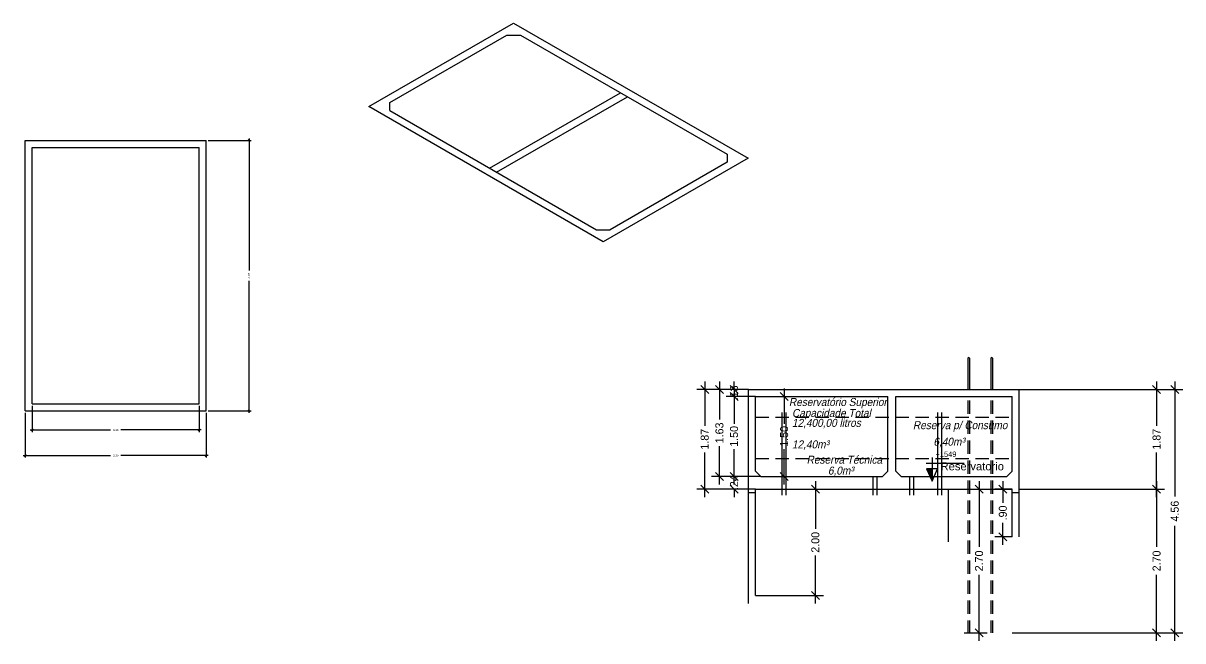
# Model space of a CAD drawing. Header units: inches. Extents: x -21 to 129, y -108 to 34.
# Drawn here: x 106.33 to 128.05, y -46.51 to -34.93 of the extents above; entities that cross this region are included whole.
import ezdxf
from ezdxf.enums import TextEntityAlignment as Align

# ---------------------------------------------------------------- set-up
doc = ezdxf.new("R2010")
doc.units = ezdxf.units.IN
doc.header["$MEASUREMENT"] = 0
doc.linetypes.add('HIDDEN', pattern=[0.375, 0.25, -0.125])
for name, color, linetype in [('cota', 1, 'Continuous'), ('Cotas', 1, 'Continuous'), ('LINVISTA', 4, 'Continuous'), ('LYT', 7, 'Continuous'), ('nivel', 4, 'Continuous'), ('parede', 2, 'Continuous'), ('projecao', 4, 'HIDDEN'), ('Texto', 7, 'Continuous')]:
    doc.layers.add(name, color=color, linetype=linetype)
doc.layers.add('xcota', color=1, linetype='Continuous', lineweight=30)
doc.styles.add('Arial', font='arial.ttf')
doc.styles.add('HARQ', font='arial.ttf', dxfattribs={"width": 0.9, "oblique": 12})
doc.styles.add('PADRAO_TXT', font='arial.ttf')
doc.dimstyles.new('cota-25', dxfattribs={"dimtxt": 0.0375, "dimasz": 0.0375, "dimexe": 0.0375, "dimexo": 0.0375, "dimgap": 0.05, "dimtad": 0, "dimzin": 4, "dimdsep": 46, "dimtxsty": 'Arial', "dimblk": 'OBLIQUE', "dimcen": 0.0375, "dimdle": 0.0375, "dimclrd": 256, "dimclrt": 4, "dimadec": 0, "dimazin": 1, "dimtfac": 1, "dimtix": 1, "dimtofl": 0, "dimtmove": 0, "dimatfit": 3, "dimfxl": 0, "dimtolj": 1, "dimtzin": 0, "dimlwd": -1, "dimarcsym": 0})
doc.dimstyles.new('cotass', dxfattribs={"dimtxt": 0.15, "dimasz": 0.15, "dimexe": 0.15, "dimexo": 0, "dimgap": 0.05, "dimtad": 0, "dimzin": 4, "dimdsep": 46, "dimtxsty": 'Standard', "dimblk": 'OBLIQUE', "dimcen": 0, "dimdle": 0.15, "dimclrd": 256, "dimclrt": 4, "dimadec": 0, "dimazin": 1, "dimtfac": 1, "dimtix": 1, "dimtofl": 0, "dimtmove": 0, "dimatfit": 3, "dimldrblk": 'OPEN30', "dimfxl": 0, "dimtolj": 1, "dimtzin": 0, "dimlwd": -1, "dimarcsym": 0})

# ---------------------------------------------------------------- blocks, each defined once
blk = doc.blocks.new('_Oblique')
at = {"color": 0, "linetype": 'ByBlock', "lineweight": -2}
blk.add_line((-0.5, -0.5), (0.5, 0.5), dxfattribs=at)
blk = doc.blocks.new('*D78')
at = {"layer": 'cota', "color": 0, "lineweight": -2, "transparency": 16777216}
for p, q in [((120.046, -41.928), (120.733, -41.928)), ((120.176, -43.428), (120.733, -43.428))]:
    blk.add_line(p, q, dxfattribs=at)
at = {"layer": 'cota', "transparency": 16777216}
for p, q in [((120.583, -41.778), (120.583, -42.44)), ((120.583, -43.578), (120.583, -42.915))]:
    blk.add_line(p, q, dxfattribs=at)
at = {"layer": 'Defpoints', "color": 0, "transparency": 16777216}
for p in [(120.046, -41.928), (120.176, -43.428), (120.583, -43.428)]:
    blk.add_point(p, dxfattribs=at)
at = {"layer": 'cota', "transparency": 16777216, "xscale": 0.15, "yscale": 0.15, "zscale": 0.15}
for p, rotation in [((120.583, -41.928), 90), ((120.583, -43.428), 270)]:
    blk.add_blockref('_Oblique', p, dxfattribs=dict(at, rotation=rotation))
at = {"layer": 'cota', "color": 4, "transparency": 16777216, "insert": (120.583, -42.678), "char_height": 0.15, "attachment_point": 5, "rotation": 90}
blk.add_mtext('\\A1;1.50', dxfattribs=at)
blk = doc.blocks.new('_Open30')
at = {"color": 0, "linetype": 'ByBlock', "lineweight": -2}
for p, q in [((-1, 0.27), (0, 0)), ((0, 0), (-1, -0.27)), ((0, 0), (-1, 0))]:
    blk.add_line(p, q, dxfattribs=at)
blk = doc.blocks.new('*D79')
at = {"layer": 'cota', "color": 0, "lineweight": -2, "transparency": 16777216}
for p, q in [((120.046, -43.665), (121.318, -43.665)), ((120.046, -45.665), (121.318, -45.665))]:
    blk.add_line(p, q, dxfattribs=at)
at = {"layer": 'cota', "transparency": 16777216}
for p, q in [((121.168, -43.515), (121.168, -44.415)), ((121.168, -45.815), (121.168, -44.915))]:
    blk.add_line(p, q, dxfattribs=at)
at = {"layer": 'Defpoints', "color": 0, "transparency": 16777216}
for p in [(120.046, -43.665), (120.046, -45.665), (121.168, -45.665)]:
    blk.add_point(p, dxfattribs=at)
at = {"layer": 'cota', "transparency": 16777216, "xscale": 0.15, "yscale": 0.15, "zscale": 0.15}
for p, rotation in [((121.168, -43.665), 90), ((121.168, -45.665), 270)]:
    blk.add_blockref('_Oblique', p, dxfattribs=dict(at, rotation=rotation))
at = {"layer": 'cota', "color": 4, "transparency": 16777216, "insert": (121.168, -44.665), "char_height": 0.15, "attachment_point": 5, "rotation": 90}
blk.add_mtext('\\A1;2.00', dxfattribs=at)
blk = doc.blocks.new('*D80')
at = {"layer": 'cota', "color": 0, "lineweight": -2, "transparency": 16777216}
for p, q in [((123.656, -43.665), (124.386, -43.665)), ((123.956, -46.362), (124.386, -46.362))]:
    blk.add_line(p, q, dxfattribs=at)
at = {"layer": 'cota', "transparency": 16777216}
for p, q in [((124.236, -43.515), (124.236, -44.751)), ((124.236, -46.512), (124.236, -45.276))]:
    blk.add_line(p, q, dxfattribs=at)
at = {"layer": 'Defpoints', "color": 0, "transparency": 16777216}
for p in [(123.656, -43.665), (123.956, -46.362), (124.236, -46.362)]:
    blk.add_point(p, dxfattribs=at)
at = {"layer": 'cota', "transparency": 16777216, "xscale": 0.15, "yscale": 0.15, "zscale": 0.15}
for p, rotation in [((124.236, -43.665), 90), ((124.236, -46.362), 270)]:
    blk.add_blockref('_Oblique', p, dxfattribs=dict(at, rotation=rotation))
at = {"layer": 'cota', "color": 4, "transparency": 16777216, "insert": (124.236, -45.014), "char_height": 0.15, "attachment_point": 5, "rotation": 90}
blk.add_mtext('\\A1;2.70', dxfattribs=at)
blk = doc.blocks.new('Nivel-L')
at = {"layer": 'nivel'}
blk.add_hatch(color=256, dxfattribs=at).paths.add_polyline_path([(0, 0), (0.103, 0.229), (0, 0.229)])
for p, q in [((0, 0.443), (0, 0)), ((0.109, 0.336), (-0.6, 0.336)), ((0, 0), (-0.103, 0.229)), ((-0.103, 0.229), (0.103, 0.229)), ((0.103, 0.229), (0, 0))]:
    blk.add_line(p, q, dxfattribs=at)
blk = doc.blocks.new('*D81')
at = {"layer": 'cota', "color": 0, "lineweight": -2, "transparency": 16777216}
for p, q in [((124.986, -43.665), (127.712, -43.665)), ((124.856, -46.362), (127.712, -46.362))]:
    blk.add_line(p, q, dxfattribs=at)
at = {"layer": 'cota', "transparency": 16777216}
for p, q in [((127.562, -43.515), (127.562, -44.751)), ((127.562, -46.512), (127.562, -45.276))]:
    blk.add_line(p, q, dxfattribs=at)
at = {"layer": 'Defpoints', "color": 0, "transparency": 16777216}
for p in [(124.986, -43.665), (127.562, -43.665), (124.856, -46.362)]:
    blk.add_point(p, dxfattribs=at)
at = {"layer": 'cota', "transparency": 16777216, "xscale": 0.15, "yscale": 0.15, "zscale": 0.15}
for p, rotation in [((127.562, -43.665), 90), ((127.562, -46.362), 270)]:
    blk.add_blockref('_Oblique', p, dxfattribs=dict(at, rotation=rotation))
at = {"layer": 'cota', "color": 4, "transparency": 16777216, "insert": (127.562, -45.014), "char_height": 0.15, "attachment_point": 5, "rotation": 90}
blk.add_mtext('\\A1;2.70', dxfattribs=at)
blk = doc.blocks.new('*D82')
at = {"layer": 'cota', "transparency": 16777216}
for p, q in [((127.562, -41.648), (127.562, -42.481)), ((127.562, -43.815), (127.562, -42.981))]:
    blk.add_line(p, q, dxfattribs=at)
at = {"layer": 'cota', "color": 0, "lineweight": -2, "transparency": 16777216}
for p, q in [((124.986, -41.798), (127.712, -41.798)), ((124.986, -43.665), (127.712, -43.665))]:
    blk.add_line(p, q, dxfattribs=at)
at = {"layer": 'Defpoints', "color": 0, "transparency": 16777216}
for p in [(124.986, -41.798), (127.562, -41.798), (124.986, -43.665)]:
    blk.add_point(p, dxfattribs=at)
at = {"layer": 'cota', "transparency": 16777216, "xscale": 0.15, "yscale": 0.15, "zscale": 0.15}
for p, rotation in [((127.562, -41.798), 90), ((127.562, -43.665), 270)]:
    blk.add_blockref('_Oblique', p, dxfattribs=dict(at, rotation=rotation))
at = {"layer": 'cota', "color": 4, "transparency": 16777216, "insert": (127.562, -42.731), "char_height": 0.15, "attachment_point": 5, "rotation": 90}
blk.add_mtext('\\A1;1.87', dxfattribs=at)
blk = doc.blocks.new('*D83')
at = {"layer": 'cota', "color": 0, "lineweight": -2, "transparency": 16777216}
for p, q in [((124.856, -43.665), (124.531, -43.665)), ((124.856, -44.562), (124.531, -44.562))]:
    blk.add_line(p, q, dxfattribs=at)
at = {"layer": 'cota', "transparency": 16777216}
for p, q in [((124.681, -43.515), (124.681, -43.926)), ((124.681, -44.712), (124.681, -44.301))]:
    blk.add_line(p, q, dxfattribs=at)
at = {"layer": 'Defpoints', "color": 0, "transparency": 16777216}
for p in [(124.681, -43.665), (124.856, -43.665), (124.856, -44.562)]:
    blk.add_point(p, dxfattribs=at)
at = {"layer": 'cota', "transparency": 16777216, "xscale": 0.15, "yscale": 0.15, "zscale": 0.15}
for p, rotation in [((124.681, -43.665), 90), ((124.681, -44.562), 270)]:
    blk.add_blockref('_Oblique', p, dxfattribs=dict(at, rotation=rotation))
at = {"layer": 'cota', "color": 4, "transparency": 16777216, "insert": (124.681, -44.114), "char_height": 0.15, "attachment_point": 5, "rotation": 90}
blk.add_mtext('\\A1;.90', dxfattribs=at)
blk = doc.blocks.new('*D84')
at = {"layer": 'cota', "transparency": 16777216}
for p, q in [((127.903, -41.648), (127.903, -43.805)), ((127.903, -46.512), (127.903, -44.355))]:
    blk.add_line(p, q, dxfattribs=at)
at = {"layer": 'cota', "color": 0, "lineweight": -2, "transparency": 16777216}
for p, q in [((124.986, -41.798), (128.053, -41.798)), ((124.856, -46.362), (128.053, -46.362))]:
    blk.add_line(p, q, dxfattribs=at)
at = {"layer": 'Defpoints', "color": 0, "transparency": 16777216}
for p in [(124.986, -41.798), (127.903, -41.798), (124.856, -46.362)]:
    blk.add_point(p, dxfattribs=at)
at = {"layer": 'cota', "transparency": 16777216, "xscale": 0.15, "yscale": 0.15, "zscale": 0.15}
for p, rotation in [((127.903, -41.798), 90), ((127.903, -46.362), 270)]:
    blk.add_blockref('_Oblique', p, dxfattribs=dict(at, rotation=rotation))
at = {"layer": 'cota', "color": 4, "transparency": 16777216, "insert": (127.903, -44.08), "char_height": 0.15, "attachment_point": 5, "rotation": 90}
blk.add_mtext('\\A1;4.56', dxfattribs=at)
blk = doc.blocks.new('*D85')
at = {"layer": 'cota', "color": 0, "lineweight": -2, "transparency": 16777216}
for p, q in [((120.146, -43.428), (119.495, -43.428)), ((120.046, -43.665), (119.495, -43.665))]:
    blk.add_line(p, q, dxfattribs=at)
at = {"layer": 'cota', "transparency": 16777216}
for p, q in [((119.645, -43.428), (119.645, -43.278)), ((119.645, -43.665), (119.645, -43.815))]:
    blk.add_line(p, q, dxfattribs=at)
at = {"layer": 'Defpoints', "color": 0, "transparency": 16777216}
for p in [(119.645, -43.428), (120.146, -43.428), (120.046, -43.665)]:
    blk.add_point(p, dxfattribs=at)
at = {"layer": 'cota', "transparency": 16777216, "xscale": 0.15, "yscale": 0.15, "zscale": 0.15}
for p, rotation in [((119.645, -43.428), 270), ((119.645, -43.665), 90)]:
    blk.add_blockref('_Oblique', p, dxfattribs=dict(at, rotation=rotation))
at = {"layer": 'cota', "color": 4, "transparency": 16777216, "insert": (119.645, -43.546), "char_height": 0.15, "attachment_point": 5, "rotation": 90}
blk.add_mtext('\\A1;.24', dxfattribs=at)
blk = doc.blocks.new('*D86')
at = {"layer": 'cota', "color": 0, "lineweight": -2, "transparency": 16777216}
for p, q in [((120.046, -41.928), (119.495, -41.928)), ((120.146, -43.428), (119.495, -43.428))]:
    blk.add_line(p, q, dxfattribs=at)
at = {"layer": 'cota', "transparency": 16777216}
for p, q in [((119.645, -41.778), (119.645, -42.44)), ((119.645, -43.578), (119.645, -42.915))]:
    blk.add_line(p, q, dxfattribs=at)
at = {"layer": 'Defpoints', "color": 0, "transparency": 16777216}
for p in [(119.645, -41.928), (120.046, -41.928), (120.146, -43.428)]:
    blk.add_point(p, dxfattribs=at)
at = {"layer": 'cota', "transparency": 16777216, "xscale": 0.15, "yscale": 0.15, "zscale": 0.15}
for p, rotation in [((119.645, -41.928), 90), ((119.645, -43.428), 270)]:
    blk.add_blockref('_Oblique', p, dxfattribs=dict(at, rotation=rotation))
at = {"layer": 'cota', "color": 4, "transparency": 16777216, "insert": (119.645, -42.678), "char_height": 0.15, "attachment_point": 5, "rotation": 90}
blk.add_mtext('\\A1;1.50', dxfattribs=at)
blk = doc.blocks.new('*D87')
at = {"layer": 'cota', "transparency": 16777216}
for p, q in [((119.645, -41.798), (119.645, -41.648)), ((119.645, -41.928), (119.645, -42.078))]:
    blk.add_line(p, q, dxfattribs=at)
at = {"layer": 'cota', "color": 0, "lineweight": -2, "transparency": 16777216}
for p, q in [((119.916, -41.798), (119.495, -41.798)), ((120.046, -41.928), (119.495, -41.928))]:
    blk.add_line(p, q, dxfattribs=at)
at = {"layer": 'Defpoints', "color": 0, "transparency": 16777216}
for p in [(119.645, -41.798), (119.916, -41.798), (120.046, -41.928)]:
    blk.add_point(p, dxfattribs=at)
at = {"layer": 'cota', "transparency": 16777216, "xscale": 0.15, "yscale": 0.15, "zscale": 0.15}
for p, rotation in [((119.645, -41.798), 270), ((119.645, -41.928), 90)]:
    blk.add_blockref('_Oblique', p, dxfattribs=dict(at, rotation=rotation))
at = {"layer": 'cota', "color": 4, "transparency": 16777216, "insert": (119.645, -41.863), "char_height": 0.15, "attachment_point": 5, "rotation": 90}
blk.add_mtext('\\A1;.13', dxfattribs=at)
blk = doc.blocks.new('*D88')
at = {"layer": 'cota', "transparency": 16777216}
for p, q in [((119.371, -41.648), (119.371, -42.363)), ((119.371, -43.578), (119.371, -42.863))]:
    blk.add_line(p, q, dxfattribs=at)
at = {"layer": 'cota', "color": 0, "lineweight": -2, "transparency": 16777216}
for p, q in [((119.916, -41.798), (119.221, -41.798)), ((120.146, -43.428), (119.221, -43.428))]:
    blk.add_line(p, q, dxfattribs=at)
at = {"layer": 'Defpoints', "color": 0, "transparency": 16777216}
for p in [(119.371, -41.798), (119.916, -41.798), (120.146, -43.428)]:
    blk.add_point(p, dxfattribs=at)
at = {"layer": 'cota', "transparency": 16777216, "xscale": 0.15, "yscale": 0.15, "zscale": 0.15}
for p, rotation in [((119.371, -41.798), 90), ((119.371, -43.428), 270)]:
    blk.add_blockref('_Oblique', p, dxfattribs=dict(at, rotation=rotation))
at = {"layer": 'cota', "color": 4, "transparency": 16777216, "insert": (119.371, -42.613), "char_height": 0.15, "attachment_point": 5, "rotation": 90}
blk.add_mtext('\\A1;1.63', dxfattribs=at)
blk = doc.blocks.new('*D89')
at = {"layer": 'cota', "transparency": 16777216}
for p, q in [((119.095, -41.648), (119.095, -42.481)), ((119.095, -43.815), (119.095, -42.981))]:
    blk.add_line(p, q, dxfattribs=at)
at = {"layer": 'cota', "color": 0, "lineweight": -2, "transparency": 16777216}
for p, q in [((119.916, -41.798), (118.945, -41.798)), ((120.046, -43.665), (118.945, -43.665))]:
    blk.add_line(p, q, dxfattribs=at)
at = {"layer": 'Defpoints', "color": 0, "transparency": 16777216}
for p in [(119.095, -41.798), (119.916, -41.798), (120.046, -43.665)]:
    blk.add_point(p, dxfattribs=at)
at = {"layer": 'cota', "transparency": 16777216, "xscale": 0.15, "yscale": 0.15, "zscale": 0.15}
for p, rotation in [((119.095, -41.798), 90), ((119.095, -43.665), 270)]:
    blk.add_blockref('_Oblique', p, dxfattribs=dict(at, rotation=rotation))
at = {"layer": 'cota', "color": 4, "transparency": 16777216, "insert": (119.095, -42.731), "char_height": 0.15, "attachment_point": 5, "rotation": 90}
blk.add_mtext('\\A1;1.87', dxfattribs=at)
blk = doc.blocks.new('*D90')
at = {"layer": 'Defpoints', "color": 0, "transparency": 16777216}
for p in [(109.753, -37.128), (110.559, -37.128), (109.753, -42.198)]:
    blk.add_point(p, dxfattribs=at)
at = {"layer": 'xcota', "color": 0, "lineweight": -2, "transparency": 16777216}
for p, q in [((109.79, -37.128), (110.597, -37.128)), ((109.79, -42.198), (110.597, -42.198))]:
    blk.add_line(p, q, dxfattribs=at)
at = {"layer": 'xcota', "transparency": 16777216}
for p, q in [((110.559, -37.09), (110.559, -39.564)), ((110.559, -42.235), (110.559, -39.761))]:
    blk.add_line(p, q, dxfattribs=at)
at = {"layer": 'xcota', "transparency": 16777216, "xscale": 0.0375, "yscale": 0.0375, "zscale": 0.0375}
for p, rotation in [((110.559, -37.128), 90), ((110.559, -42.198), 270)]:
    blk.add_blockref('_Oblique', p, dxfattribs=dict(at, rotation=rotation))
at = {"layer": 'xcota', "color": 4, "transparency": 16777216, "insert": (110.559, -39.663), "char_height": 0.0375, "attachment_point": 5, "rotation": 90, "style": 'Arial'}
blk.add_mtext('\\A1;5.07', dxfattribs=at)
blk = doc.blocks.new('*D91')
at = {"layer": 'Defpoints', "color": 0, "transparency": 16777216}
for p in [(106.493, -42.068), (109.623, -42.068), (109.623, -42.558)]:
    blk.add_point(p, dxfattribs=at)
at = {"layer": 'xcota', "color": 0, "lineweight": -2, "transparency": 16777216}
for p, q in [((106.493, -42.105), (106.493, -42.596)), ((109.623, -42.105), (109.623, -42.596))]:
    blk.add_line(p, q, dxfattribs=at)
at = {"layer": 'xcota', "transparency": 16777216}
for p, q in [((106.455, -42.558), (107.959, -42.558)), ((109.66, -42.558), (108.156, -42.558))]:
    blk.add_line(p, q, dxfattribs=at)
at = {"layer": 'xcota', "transparency": 16777216, "xscale": 0.0375, "yscale": 0.0375, "zscale": 0.0375, "rotation": 180}
blk.add_blockref('_Oblique', (106.493, -42.558), dxfattribs=at)
at = {"layer": 'xcota', "transparency": 16777216, "xscale": 0.0375, "yscale": 0.0375, "zscale": 0.0375}
blk.add_blockref('_Oblique', (109.623, -42.558), dxfattribs=at)
at = {"layer": 'xcota', "color": 4, "transparency": 16777216, "insert": (108.058, -42.558), "char_height": 0.0375, "attachment_point": 5, "style": 'Arial'}
blk.add_mtext('\\A1;3.13', dxfattribs=at)
blk = doc.blocks.new('*D92')
at = {"layer": 'Defpoints', "color": 0, "transparency": 16777216}
for p in [(106.363, -42.198), (109.753, -42.198), (109.753, -43.037)]:
    blk.add_point(p, dxfattribs=at)
at = {"layer": 'xcota', "color": 0, "lineweight": -2, "transparency": 16777216}
for p, q in [((106.363, -42.235), (106.363, -43.074)), ((109.753, -42.235), (109.753, -43.074))]:
    blk.add_line(p, q, dxfattribs=at)
at = {"layer": 'xcota', "transparency": 16777216}
for p, q in [((106.325, -43.037), (107.959, -43.037)), ((109.79, -43.037), (108.156, -43.037))]:
    blk.add_line(p, q, dxfattribs=at)
at = {"layer": 'xcota', "transparency": 16777216, "xscale": 0.0375, "yscale": 0.0375, "zscale": 0.0375, "rotation": 180}
blk.add_blockref('_Oblique', (106.363, -43.037), dxfattribs=at)
at = {"layer": 'xcota', "transparency": 16777216, "xscale": 0.0375, "yscale": 0.0375, "zscale": 0.0375}
blk.add_blockref('_Oblique', (109.753, -43.037), dxfattribs=at)
at = {"layer": 'xcota', "color": 4, "transparency": 16777216, "insert": (108.058, -43.037), "char_height": 0.0375, "attachment_point": 5, "style": 'Arial'}
blk.add_mtext('\\A1;3.39', dxfattribs=at)

msp = doc.modelspace()

# ---------------------------------------------------------------- linework, layer by layer
at = {"layer": 'Cotas'}
for p, q in [((113.194, -36.568), (117.065, -38.803)), ((119.516, -37.538), (117.325, -38.803))]:
    msp.add_line(p, q, dxfattribs=at)
at = {"layer": 'LYT'}
for p, q in [((124.026, -41.213), (124.026, -41.798)), ((124.056, -41.213), (124.056, -41.798)), ((124.456, -41.213), (124.456, -41.798)), ((124.486, -41.213), (124.486, -41.798))]:
    msp.add_line(p, q, dxfattribs=at)
for centre in [(124.041, -41.213), (124.471, -41.213)]:
    msp.add_arc(centre, 0.015, 360, 180, dxfattribs=at)
at = {"layer": 'parede'}
for p, q in [((106.363, -42.198), (106.363, -37.128)), ((106.363, -37.128), (109.753, -37.128)), ((109.753, -42.198), (109.753, -37.128)), ((106.493, -42.068), (106.493, -37.258)), ((106.493, -37.258), (109.623, -37.258)), ((109.623, -42.068), (109.623, -37.258)), ((119.916, -45.815), (119.916, -41.798)), ((119.916, -41.798), (124.986, -41.798)), ((120.046, -43.328), (120.046, -41.928)), ((120.046, -41.928), (122.526, -41.928)), ((122.526, -43.328), (122.526, -41.928)), ((122.676, -41.928), (124.856, -41.928)), ((122.676, -43.328), (122.676, -41.928)), ((124.856, -43.328), (124.856, -41.928)), ((124.986, -44.562), (124.986, -41.798)), ((106.493, -42.068), (109.623, -42.068)), ((106.363, -42.198), (109.753, -42.198)), ((120.146, -43.428), (120.046, -43.328)), ((120.146, -43.428), (122.426, -43.428)), ((122.426, -43.428), (122.526, -43.328)), ((122.676, -43.328), (122.776, -43.428)), ((122.776, -43.428), (124.756, -43.428)), ((124.756, -43.428), (124.856, -43.328)), ((120.046, -45.665), (120.046, -43.665)), ((120.046, -43.665), (124.856, -43.665)), ((124.856, -44.562), (124.856, -43.665)), ((119.916, -43.728), (120.046, -43.728)), ((124.856, -43.728), (124.986, -43.728))]:
    msp.add_line(p, q, dxfattribs=at)
at = {"layer": 'parede', "color": 4}
for p, q in [((120.547, -43.778), (120.547, -42.228)), ((120.622, -43.778), (120.622, -42.228)), ((123.464, -43.778), (123.464, -42.228)), ((123.539, -43.778), (123.539, -42.228)), ((122.251, -43.778), (122.251, -43.428)), ((122.326, -43.778), (122.326, -43.428)), ((122.936, -43.778), (122.936, -43.428)), ((123.011, -43.778), (123.011, -43.428)), ((123.656, -43.665), (123.656, -44.656))]:
    msp.add_line(p, q, dxfattribs=at)
at = {"layer": 'projecao'}
for p, q in [((124.026, -42.006), (124.026, -46.362)), ((124.056, -42.006), (124.056, -46.362)), ((124.456, -42.006), (124.456, -46.362)), ((124.486, -42.006), (124.486, -46.362)), ((120.046, -42.315), (124.856, -42.315)), ((120.046, -43.095), (124.856, -43.095))]:
    msp.add_line(p, q, dxfattribs=at)
at = {"layer": 'xcota'}
for p, q in [((115.385, -35.153), (115.645, -35.153)), ((115.065, -37.648), (117.515, -36.233)), ((113.194, -36.568), (113.194, -36.418)), ((115.195, -37.723), (117.645, -36.308)), ((119.516, -37.388), (119.516, -37.538)), ((117.065, -38.803), (117.325, -38.803))]:
    msp.add_line(p, q, dxfattribs=at)
for points in [[(117.195, -39.028), (112.804, -36.493), (115.515, -34.928), (119.906, -37.463), (117.195, -39.028)], [(113.194, -36.418), (115.385, -35.153)], [(115.645, -35.153), (119.516, -37.388)]]:
    msp.add_lwpolyline(points, dxfattribs=at)

# ---------------------------------------------------------------- block references
at = {"layer": 'LINVISTA', "xscale": -1}
msp.add_blockref('Nivel-L', (123.355, -43.515), dxfattribs=at)

# ---------------------------------------------------------------- texts
at = {"layer": 'Texto', "style": 'HARQ', "oblique": 12, "width": 0.9}
for s, p in [('Reservatório Superior', (120.673, -42.109)), ('12,400,00 litros', (120.73, -42.5)), ('Capacidade Total', (120.73, -42.315)), ('Reserva p/ Consumo', (122.996, -42.543)), ('12,40m³', (120.73, -42.903)), ('6,40m³', (123.381, -42.853)), ('Reserva Técnica', (121.005, -43.19)), ('6,0m³', (121.404, -43.395))]:
    msp.add_text(s, height=0.15, dxfattribs=at).set_placement(p)
at = {"layer": 'Texto', "style": 'PADRAO_TXT'}
msp.add_text('+1549', height=0.1, dxfattribs=at).set_placement((123.615, -43.092), align=Align.BOTTOM_CENTER)
msp.add_text('Reservatorio', height=0.15, dxfattribs=at).set_placement((123.514, -43.164), align=Align.TOP_LEFT)

# ---------------------------------------------------------------- dimensions: what is measured, and where the dimension line sits
at = {"layer": 'cota'}
for base, p1, p2, picture, middle in [((119.095, -41.798), (120.046, -43.665), (119.916, -41.798), '*D89', (119.095, -42.731)), ((119.371, -41.798), (120.146, -43.428), (119.916, -41.798), '*D88', (119.371, -42.613)), ((127.903, -41.798), (124.856, -46.362), (124.986, -41.798), '*D84', (127.903, -44.08)), ((127.562, -41.798), (124.986, -43.665), (124.986, -41.798), '*D82', (127.562, -42.731)), ((119.645, -41.928), (120.146, -43.428), (120.046, -41.928), '*D86', (119.645, -42.678)), ((120.583, -43.428), (120.046, -41.928), (120.176, -43.428), '*D78', (120.583, -42.678)), ((119.645, -43.428), (120.046, -43.665), (120.146, -43.428), '*D85', (119.645, -43.546)), ((121.168, -45.665), (120.046, -43.665), (120.046, -45.665), '*D79', (121.168, -44.665)), ((124.236, -46.362), (123.656, -43.665), (123.956, -46.362), '*D80', (124.236, -45.014)), ((124.681, -43.665), (124.856, -44.562), (124.856, -43.665), '*D83', (124.681, -44.114)), ((127.562, -43.665), (124.856, -46.362), (124.986, -43.665), '*D81', (127.562, -45.014))]:
    dim = msp.add_linear_dim(base=base, p1=p1, p2=p2, angle=90, dimstyle='cotass', dxfattribs=at)
    dim.commit()
    dim.dimension.update_dxf_attribs({"geometry": picture, "text_midpoint": middle})
dim = msp.add_linear_dim(base=(119.645, -41.798), p1=(120.046, -41.928), p2=(119.916, -41.798), angle=90, dimstyle='cotass', override={"dimtmove": 1}, dxfattribs=at)
dim.commit()
dim.dimension.update_dxf_attribs({"geometry": '*D87', "text_midpoint": (119.645, -41.863)})
at = {"layer": 'xcota'}
dim = msp.add_linear_dim(base=(110.559, -37.128), p1=(109.753, -42.198), p2=(109.753, -37.128), angle=90, dimstyle='cota-25', dxfattribs=at)
dim.commit()
dim.dimension.update_dxf_attribs({"geometry": '*D90', "text_midpoint": (110.559, -39.663)})
for base, p1, p2, picture, middle in [((109.623, -42.558), (106.493, -42.068), (109.623, -42.068), '*D91', (108.058, -42.558)), ((109.753, -43.037), (106.363, -42.198), (109.753, -42.198), '*D92', (108.058, -43.037))]:
    dim = msp.add_linear_dim(base=base, p1=p1, p2=p2, dimstyle='cota-25', dxfattribs=at)
    dim.commit()
    dim.dimension.update_dxf_attribs({"geometry": picture, "text_midpoint": middle})

doc.saveas('drawing.dxf')
